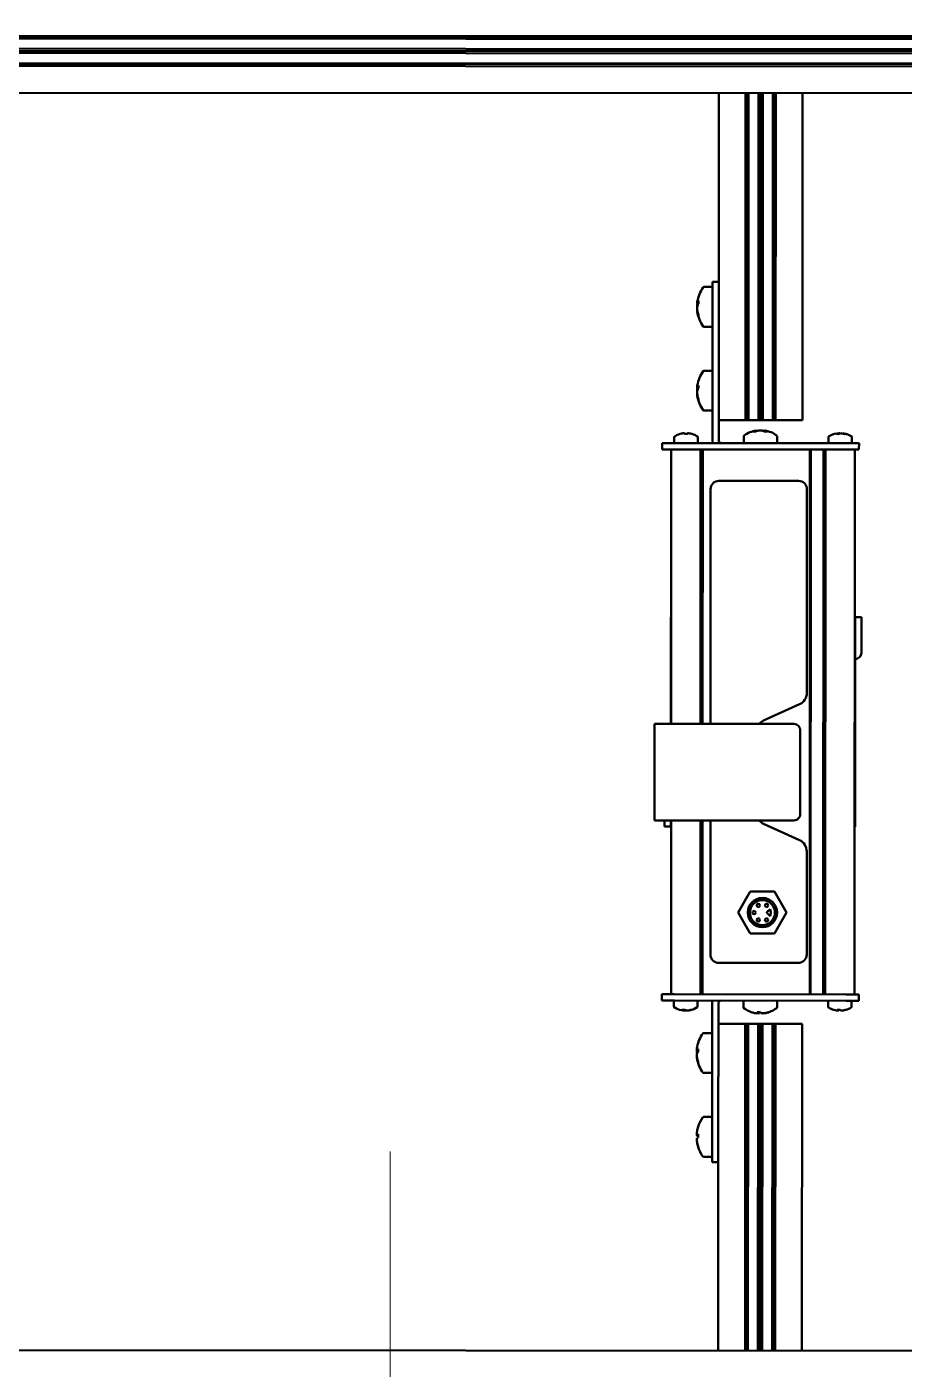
# Model space of a CAD drawing. Header units: millimetres. Extents: x 845401 to 948039, y 511594 to 550263.
# Drawn here: x 914325.8 to 914535.2, y 536527.6 to 536847.8 of the extents above; entities that cross this region are included whole.
import ezdxf

# ---------------------------------------------------------------- set-up
doc = ezdxf.new("R2010")
doc.units = ezdxf.units.MM
doc.layers.add('00', color=7, linetype='Continuous')
doc.layers.add('A-剖-0.10mm.......SECT-L01', color=255, linetype='Continuous', lineweight=18)
doc.layers.add('可见 (ISO)', color=7, linetype='Continuous', lineweight=50)

# ---------------------------------------------------------------- blocks, each defined once
blk = doc.blocks.new('单件分离新结构核图')
at = {"layer": '可见 (ISO)'}
for p, q in [((4620006.37, 895499.93), (4621076.37, 895499.93)), ((4620006.37, 895499.43), (4621076.37, 895499.43)), ((4620006.37, 895499.24), (4621076.37, 895499.24)), ((4620006.37, 895496.85), (4621076.37, 895496.85)), ((4620006.37, 895496.33), (4621076.37, 895496.33)), ((4620006.37, 895495.81), (4621076.37, 895495.81)), ((4620006.37, 895493.42), (4621076.37, 895493.42)), ((4620006.37, 895493.23), (4621076.37, 895493.23)), ((4620006.37, 895492.73), (4621076.37, 895492.73)), ((4620033.98, 895486.33), (4621076.37, 895486.33)), ((4620753.27, 895486.33), (4620753.27, 895440.93)), ((4620759.67, 895486.33), (4620759.67, 895408.33)), ((4620760.17, 895486.33), (4620760.17, 895408.33)), ((4620760.36, 895486.33), (4620760.36, 895408.33)), ((4620762.75, 895486.33), (4620762.75, 895408.33)), ((4620763.27, 895486.33), (4620763.27, 895408.33)), ((4620763.79, 895486.33), (4620763.79, 895408.33)), ((4620766.18, 895486.33), (4620766.18, 895408.33)), ((4620766.37, 895486.33), (4620766.37, 895408.33)), ((4620766.87, 895486.33), (4620766.87, 895408.33)), ((4620773.27, 895486.33), (4620773.27, 895408.33)), ((4620751.77, 895441.33), (4620751.77, 895438.33)), ((4620751.77, 895441.33), (4620753.27, 895441.33)), ((4620751.77, 895440.08), (4620749.73, 895440.08)), ((4620751.77, 895438.33), (4620751.77, 895403.57)), ((4620753.27, 895438.33), (4620753.27, 895440.93)), ((4620753.27, 895438.33), (4620753.27, 895403.57)), ((4620748.13, 895436.28), (4620748.42, 895436.25)), ((4620748.13, 895435.62), (4620748.2, 895435.62)), ((4620748.19, 895436.32), (4620748.42, 895436.3)), ((4620748.13, 895434.38), (4620748.18, 895434.39)), ((4620748.19, 895433.97), (4620748.27, 895433.97)), ((4620751.77, 895430.58), (4620749.73, 895430.58)), ((4620751.77, 895420.08), (4620749.73, 895420.08)), ((4620748.13, 895415.69), (4620748.29, 895415.69)), ((4620748.19, 895416.24), (4620748.42, 895416.22)), ((4620748.13, 895414.41), (4620748.17, 895414.41)), ((4620748.19, 895413.95), (4620748.25, 895413.96)), ((4620751.77, 895410.58), (4620749.73, 895410.58)), ((4620754.77, 895408.33), (4620753.27, 895408.33)), ((4620754.77, 895408.33), (4620759.67, 895408.33)), ((4620759.67, 895408.33), (4620760.17, 895408.33)), ((4620760.17, 895408.33), (4620760.36, 895408.33)), ((4620760.36, 895408.33), (4620762.75, 895408.33)), ((4620762.75, 895408.33), (4620763.27, 895408.33)), ((4620763.27, 895408.33), (4620763.79, 895408.33)), ((4620763.79, 895408.33), (4620766.18, 895408.33)), ((4620766.18, 895408.33), (4620766.37, 895408.33)), ((4620766.37, 895408.33), (4620766.87, 895408.33)), ((4620766.87, 895408.33), (4620771.77, 895408.33)), ((4620773.27, 895408.33), (4620771.77, 895408.33)), ((4620742.77, 895402.83), (4620739.77, 895402.83)), ((4620739.77, 895401.33), (4620739.77, 895402.83)), ((4620742.67, 895402.83), (4620742.67, 895404.32)), ((4620742.77, 895402.83), (4620783.77, 895402.83)), ((4620744.68, 895405.15), (4620744.68, 895405.15)), ((4620744.97, 895405.18), (4620744.97, 895405.18)), ((4620745.82, 895405.15), (4620745.81, 895405.02)), ((4620745.95, 895405.18), (4620745.95, 895405.18)), ((4620748.27, 895402.83), (4620748.27, 895404.32)), ((4620759.27, 895402.83), (4620759.27, 895404.45)), ((4620762.03, 895405.79), (4620762.04, 895405.63)), ((4620762.32, 895405.86), (4620762.33, 895405.73)), ((4620763.34, 895405.86), (4620763.34, 895405.85)), ((4620764, 895405.79), (4620764, 895405.72)), ((4620764.21, 895405.86), (4620764.19, 895405.64)), ((4620764.4, 895405.79), (4620764.38, 895405.56)), ((4620767.27, 895402.83), (4620767.27, 895404.45)), ((4620779.47, 895402.83), (4620779.47, 895404.32)), ((4620781.57, 895405.15), (4620781.58, 895405.03)), ((4620781.6, 895405.18), (4620781.62, 895405.03)), ((4620781.76, 895405.15), (4620781.77, 895405.02)), ((4620782.08, 895405.18), (4620782.08, 895405.12)), ((4620782.94, 895405.18), (4620782.93, 895405.12)), ((4620783.12, 895405.15), (4620783.11, 895405.08)), ((4620786.77, 895402.83), (4620783.77, 895402.83)), ((4620785.07, 895402.83), (4620785.07, 895404.32)), ((4620786.77, 895402.83), (4620786.77, 895401.33)), ((4620739.77, 895401.33), (4620742.77, 895401.33)), ((4620741.97, 895401.33), (4620741.97, 895335.83)), ((4620742.77, 895401.33), (4620783.77, 895401.33)), ((4620748.97, 895401.33), (4620748.97, 895335.83)), ((4620749.47, 895401.33), (4620749.47, 895398.33)), ((4620775.07, 895398.33), (4620775.07, 895401.33)), ((4620775.27, 895398.33), (4620775.27, 895401.33)), ((4620778.27, 895398.33), (4620778.27, 895401.33)), ((4620778.77, 895401.33), (4620778.77, 895271.33)), ((4620783.77, 895401.33), (4620786.77, 895401.33)), ((4620785.77, 895401.33), (4620785.77, 895271.33)), ((4620749.47, 895398.33), (4620749.47, 895335.83)), ((4620775.07, 895398.33), (4620775.07, 895274.33)), ((4620775.27, 895398.33), (4620775.27, 895274.33)), ((4620778.27, 895398.33), (4620778.27, 895274.33)), ((4620772.35, 895393.83), (4620753.35, 895393.83)), ((4620775.07, 895396.33), (4620775.27, 895396.33)), ((4620751.35, 895391.83), (4620751.35, 895335.83)), ((4620774.35, 895343.26), (4620774.35, 895391.83)), ((4620741.87, 895335.83), (4620741.87, 895361.33)), ((4620741.87, 895361.33), (4620741.97, 895361.33)), ((4620785.87, 895361.33), (4620785.77, 895361.33)), ((4620785.87, 895361.33), (4620785.87, 895311.33)), ((4620787.37, 895361.33), (4620785.87, 895361.33)), ((4620787.37, 895361.33), (4620787.37, 895352.83)), ((4620772.59, 895340.53), (4620764.02, 895336.63)), ((4620738.02, 895335.83), (4620738.02, 895334.33)), ((4620763.02, 895335.83), (4620738.02, 895335.83)), ((4620763.02, 895335.83), (4620771.27, 895335.83)), ((4620738.02, 895314.33), (4620738.02, 895334.33)), ((4620772.77, 895314.33), (4620772.77, 895334.33)), ((4620738.02, 895314.33), (4620738.02, 895312.83)), ((4620763.02, 895312.83), (4620738.02, 895312.83)), ((4620740.37, 895311.33), (4620740.37, 895312.83)), ((4620740.37, 895311.33), (4620741.87, 895311.33)), ((4620741.87, 895311.33), (4620741.87, 895312.83)), ((4620741.87, 895311.33), (4620741.97, 895311.33)), ((4620741.97, 895312.83), (4620741.97, 895271.33)), ((4620748.97, 895312.83), (4620748.97, 895271.33)), ((4620749.47, 895312.83), (4620749.47, 895274.33)), ((4620751.35, 895312.83), (4620751.35, 895280.83)), ((4620763.02, 895312.83), (4620771.27, 895312.83)), ((4620764.02, 895312.03), (4620772.59, 895308.13)), ((4620785.87, 895311.33), (4620785.77, 895311.33)), ((4620748.97, 895303.53), (4620749.47, 895303.53)), ((4620774.35, 895280.83), (4620774.35, 895305.4)), ((4620778.27, 895303.53), (4620778.77, 895303.53)), ((4620749.47, 895297.78), (4620748.97, 895297.78)), ((4620778.77, 895297.78), (4620778.27, 895297.78)), ((4620757.99, 895290.83), (4620760.88, 895295.83)), ((4620760.88, 895295.83), (4620766.65, 895295.83)), ((4620766.65, 895295.83), (4620769.54, 895290.83)), ((4620760.88, 895285.83), (4620757.99, 895290.83)), ((4620765.59, 895291.65), (4620764.84, 895290.9)), ((4620764.84, 895290.76), (4620765.59, 895290.01)), ((4620769.54, 895290.83), (4620766.65, 895285.83)), ((4620748.97, 895290.08), (4620749.47, 895290.08)), ((4620748.97, 895288.38), (4620749.47, 895288.38)), ((4620778.27, 895290.08), (4620778.77, 895290.08)), ((4620778.27, 895288.38), (4620778.77, 895288.38)), ((4620766.65, 895285.83), (4620760.88, 895285.83)), ((4620749.47, 895282.63), (4620748.97, 895282.63)), ((4620778.77, 895282.63), (4620778.27, 895282.63)), ((4620753.35, 895278.83), (4620772.35, 895278.83)), ((4620775.07, 895276.33), (4620775.27, 895276.33)), ((4620749.47, 895274.33), (4620749.47, 895271.33)), ((4620775.07, 895271.33), (4620775.07, 895274.33)), ((4620775.27, 895271.33), (4620775.27, 895274.33)), ((4620778.27, 895271.33), (4620778.27, 895274.33)), ((4620742.77, 895271.33), (4620739.77, 895271.33)), ((4620739.77, 895269.83), (4620739.77, 895271.33)), ((4620739.77, 895269.83), (4620742.77, 895269.83)), ((4620742.67, 895269.83), (4620742.67, 895268.34)), ((4620742.77, 895271.33), (4620783.77, 895271.33)), ((4620742.77, 895269.83), (4620783.77, 895269.83)), ((4620748.27, 895269.83), (4620748.27, 895268.34)), ((4620751.77, 895269.09), (4620751.77, 895234.33)), ((4620753.27, 895269.09), (4620753.27, 895234.33)), ((4620759.27, 895269.83), (4620759.27, 895268.2)), ((4620767.27, 895269.83), (4620767.27, 895268.2)), ((4620779.47, 895269.83), (4620779.47, 895268.34)), ((4620786.77, 895271.33), (4620783.77, 895271.33)), ((4620783.77, 895269.83), (4620786.77, 895269.83)), ((4620785.07, 895269.83), (4620785.07, 895268.34)), ((4620786.77, 895271.33), (4620786.77, 895269.83)), ((4620744.86, 895267.5), (4620744.87, 895267.63)), ((4620744.86, 895267.5), (4620744.86, 895267.54)), ((4620745.18, 895267.48), (4620745.19, 895267.64)), ((4620745.4, 895267.5), (4620745.41, 895267.56)), ((4620746.07, 895267.5), (4620746.07, 895267.5)), ((4620746.1, 895267.48), (4620746.09, 895267.51)), ((4620746.32, 895267.5), (4620746.32, 895267.55)), ((4620762.67, 895266.87), (4620762.68, 895267.09)), ((4620762.71, 895266.8), (4620762.73, 895267.09)), ((4620763.1, 895266.87), (4620763.11, 895267.09)), ((4620764.04, 895266.8), (4620764.04, 895266.81)), ((4620764.61, 895266.87), (4620764.6, 895266.9)), ((4620781.76, 895267.5), (4620781.78, 895267.63)), ((4620781.88, 895267.48), (4620781.89, 895267.63)), ((4620782.07, 895267.5), (4620782.08, 895267.63)), ((4620782.84, 895267.48), (4620782.84, 895267.49)), ((4620783.1, 895267.5), (4620783.1, 895267.53)), ((4620751.77, 895262.08), (4620749.73, 895262.08)), ((4620754.77, 895264.33), (4620753.27, 895264.33)), ((4620754.77, 895264.33), (4620759.67, 895264.33)), ((4620759.67, 895264.33), (4620760.17, 895264.33)), ((4620759.67, 895264.33), (4620759.67, 895186.33)), ((4620760.17, 895264.33), (4620760.36, 895264.33)), ((4620760.17, 895264.33), (4620760.17, 895186.33)), ((4620760.36, 895264.33), (4620762.75, 895264.33)), ((4620760.36, 895264.33), (4620760.36, 895186.33)), ((4620762.75, 895264.33), (4620763.27, 895264.33)), ((4620762.75, 895264.33), (4620762.75, 895186.33)), ((4620763.27, 895264.33), (4620763.79, 895264.33)), ((4620763.27, 895264.33), (4620763.27, 895186.33)), ((4620763.79, 895264.33), (4620766.18, 895264.33)), ((4620763.79, 895264.33), (4620763.79, 895186.33)), ((4620766.18, 895264.33), (4620766.37, 895264.33)), ((4620766.18, 895264.33), (4620766.18, 895186.33)), ((4620766.37, 895264.33), (4620766.87, 895264.33)), ((4620766.37, 895264.33), (4620766.37, 895186.33)), ((4620766.87, 895264.33), (4620771.77, 895264.33)), ((4620766.87, 895264.33), (4620766.87, 895186.33)), ((4620773.27, 895264.33), (4620771.77, 895264.33)), ((4620773.27, 895264.33), (4620773.27, 895186.33)), ((4620748.13, 895257.81), (4620748.42, 895257.79)), ((4620748.13, 895256.46), (4620748.15, 895256.46)), ((4620748.19, 895258.1), (4620748.42, 895258.08)), ((4620748.19, 895257.36), (4620748.23, 895257.36)), ((4620748.19, 895255.94), (4620748.23, 895255.95)), ((4620751.77, 895252.58), (4620749.73, 895252.58)), ((4620751.77, 895242.08), (4620749.73, 895242.08)), ((4620748.13, 895237.95), (4620748.16, 895237.95)), ((4620748.13, 895236.56), (4620748.14, 895236.56)), ((4620748.19, 895237.89), (4620748.42, 895237.87)), ((4620748.19, 895237.6), (4620748.42, 895237.59)), ((4620748.19, 895235.97), (4620748.2, 895235.97)), ((4620751.77, 895234.33), (4620751.77, 895231.33)), ((4620753.27, 895231.73), (4620753.27, 895234.33)), ((4620751.77, 895232.58), (4620749.73, 895232.58)), ((4620753.27, 895231.33), (4620751.77, 895231.33)), ((4620753.27, 895231.73), (4620753.27, 895186.33)), ((4620006.37, 895186.33), (4621048.75, 895186.33))]:
    blk.add_line(p, q, dxfattribs=at)
for centre, radius in [((4620763.77, 895290.83), 3.5), ((4620763.77, 895290.83), 3), ((4620761.77, 895290.83), 0.4), ((4620762.77, 895292.56), 0.4), ((4620764.77, 895292.56), 0.4), ((4620762.77, 895289.1), 0.4), ((4620764.77, 895289.1), 0.4)]:
    blk.add_circle(centre, radius, dxfattribs=at)
for centre, radius, start, end in [((4620756.07, 895435.33), 8, 144.3147, 171.5818), ((4620749.73, 895439.88), 0.2, 90, 144.3147), ((4620756.07, 895435.33), 8, 188.4182, 215.6853), ((4620749.73, 895430.78), 0.2, 215.6853, 270), ((4620756.07, 895415.33), 8, 144.3147, 170.9989), ((4620749.73, 895419.88), 0.2, 90, 144.3147), ((4620756.07, 895415.33), 8, 189.0011, 215.6853), ((4620749.73, 895410.78), 0.2, 215.6853, 270), ((4620742.77, 895404.32), 0.1, 123.437, 180), ((4620745.47, 895400.23), 5, 106.3419, 123.437), ((4620745.47, 895400.23), 5, 56.563, 73.6581), ((4620748.17, 895404.32), 0.1, 0, 56.563), ((4620754, 895403.57), 2.24, 180, 199.2287), ((4620754, 895403.57), 0.737, 180, 270), ((4620759.47, 895404.45), 0.2, 127.0976, 180), ((4620763.27, 895399.43), 6.5, 98.7226, 127.0976), ((4620763.27, 895399.43), 6.5, 52.9024, 81.2774), ((4620767.07, 895404.45), 0.2, 0, 52.9024), ((4620779.57, 895404.32), 0.1, 123.437, 180), ((4620782.27, 895400.23), 5, 99.2422, 123.437), ((4620782.27, 895400.23), 5, 56.563, 80.7578), ((4620784.97, 895404.32), 0.1, 0, 56.563), ((4620753.35, 895391.83), 2, 90, 180), ((4620772.35, 895391.83), 2, 0, 90), ((4620785.87, 895352.83), 1.5, 270, 0), ((4620771.35, 895343.26), 3, 294.4797, 0), ((4620765.27, 895333.9), 3, 114.4797, 139.9488), ((4620771.27, 895334.33), 1.5, 0, 90), ((4620771.27, 895314.33), 1.5, 270, 0), ((4620765.27, 895314.76), 3, 220.0512, 245.5203), ((4620771.35, 895305.4), 3, 0, 65.5203), ((4620764.91, 895290.83), 0.1, 135, 225), ((4620763.77, 895290.83), 2, 335.7048, 24.2952), ((4620753.35, 895280.83), 2, 180, 270), ((4620772.35, 895280.83), 2, 270, 0), ((4620742.77, 895268.34), 0.1, 180, 236.563), ((4620745.47, 895272.43), 5, 236.563, 258.3434), ((4620745.47, 895272.43), 5, 281.6566, 303.437), ((4620748.17, 895268.34), 0.1, 303.437, 0), ((4620754, 895269.09), 2.24, 160.7713, 180), ((4620754, 895269.09), 0.737, 90, 180), ((4620779.57, 895268.34), 0.1, 180, 236.563), ((4620782.27, 895272.43), 5, 236.563, 253.3682), ((4620782.27, 895272.43), 5, 286.6318, 303.437), ((4620784.97, 895268.34), 0.1, 303.437, 0), ((4620759.47, 895268.2), 0.2, 180, 232.9024), ((4620763.27, 895273.23), 6.5, 232.9024, 250.6097), ((4620763.27, 895273.23), 6.5, 289.3903, 307.0976), ((4620767.07, 895268.2), 0.2, 307.0976, 0), ((4620756.07, 895257.33), 8, 144.3147, 169.2397), ((4620749.73, 895261.88), 0.2, 90, 144.3147), ((4620756.07, 895257.33), 8, 190.7603, 215.6853), ((4620749.73, 895252.78), 0.2, 215.6853, 270), ((4620756.07, 895237.33), 8, 144.3147, 162.9246), ((4620749.73, 895241.88), 0.2, 90, 144.3147), ((4620756.07, 895237.33), 8, 197.0754, 215.6853), ((4620749.73, 895232.78), 0.2, 215.6853, 270)]:
    blk.add_arc(centre, radius, start, end, dxfattribs=at)
for centre, major_axis, ratio, start_param, end_param in [((4620756.09, 895435.5), (-7.95, 0.9), 0.613611, 6.262116, 6.308055), ((4620756.09, 895435.54), (-7.97, 0.71), 0.069004, 6.159257, 6.244943), ((4620756.09, 895435.31), (4.91, 6.31), 0.993664, 2.108513, 2.190515), ((4620756.09, 895435.46), (-7.91, 1.14), 0.784609, 0.157365, 0.203304), ((4620756.09, 895435.2), (-7.91, -1.14), 0.784609, 6.040135, 6.125821), ((4620756.09, 895435.34), (4.91, -6.31), 0.993664, 4.09267, 4.178355), ((4620756.06, 895435.24), (-7.98, 0.61), 0.452498, 6.022999, 6.152982), ((4620756.06, 895435.42), (-7.97, -0.63), 0.483253, 5.950275, 6.080258), ((4620755.48, 895434.77), (-5.41, 5.75), 0.790382, 0.65004, 0.747454), ((4620756.09, 895435.16), (-7.95, -0.9), 0.613611, 6.258315, 6.344001), ((4620756.06, 895435.28), (-7.91, 1.2), 0.889133, 0.298771, 0.428755), ((4620756.06, 895435.38), (-7.92, -1.12), 0.872799, 0.041996, 0.17198), ((4620755.48, 895436.37), (-6.87, -3.88), 0.419767, 6.001798, 6.099212), ((4620756.09, 895415.49), (-7.94, 0.96), 0.674084, 6.258442, 6.320157), ((4620756.09, 895415.54), (-7.97, 0.71), 0.010263, 0.045318, 0.131003), ((4620756.09, 895415.33), (-0.92, 7.94), 0.996004, 1.34212, 1.410766), ((4620756.09, 895415.47), (-7.93, 1.04), 0.733308, 0.14062, 0.202335), ((4620756.06, 895415.24), (-7.98, 0.59), 0.380331, 6.016394, 6.146378), ((4620756.06, 895415.42), (-7.98, -0.6), 0.412288, 5.957104, 6.087087), ((4620755.48, 895414.86), (-4.92, 6.17), 0.82127, 0.751773, 0.849187), ((4620756.09, 895415.18), (-7.93, -1.04), 0.733308, 6.056879, 6.142565), ((4620756.09, 895415.33), (-0.92, -7.94), 0.996004, 4.872419, 4.958105), ((4620756.09, 895415.11), (-7.97, -0.71), 0.010263, 6.169222, 6.237868), ((4620756.09, 895415.17), (-7.94, -0.96), 0.674084, 6.246214, 6.331899), ((4620756.06, 895415.29), (-7.87, 1.42), 0.922312, 0.329575, 0.459558), ((4620756.06, 895415.37), (-7.89, -1.31), 0.908477, 0.01529, 0.145274), ((4620755.48, 895416.41), (-6.93, -3.77), 0.355559, 6.043653, 6.141067), ((4620746.26, 895400.62), (-2.2, 4.4), 0.007025, 6.211486, 6.281927), ((4620745.47, 895400.23), (-4.97, 0.54), 0.996076, 4.976576, 5.104025), ((4620745.47, 895400.23), (4.81, -1.38), 0.995803, 2.006351, 2.132871), ((4620745.43, 895400.22), (-1.33, 4.82), 0.904402, 6.087522, 6.151464), ((4620745.43, 895400.22), (-1.38, 4.81), 0.910746, 6.077375, 6.141318), ((4620745.39, 895400.22), (-0.62, 4.96), 0.396954, 6.182656, 6.183826), ((4620745.39, 895400.22), (-0.62, 4.96), 0.411202, 6.117746, 6.181689), ((4620745.53, 895400.23), (-0.44, 4.98), 0.025202, 5.99805, 6.125499), ((4620745.47, 895400.62), (-4.92, 0.08), 0.894907, 4.727736, 4.79374), ((4620745.46, 895400.62), (4.92, 0.08), 0.894907, 1.485009, 1.621402), ((4620745.4, 895400.23), (0.44, 4.98), 0.025202, 0.157687, 0.284207), ((4620745.4, 895400.23), (0.44, 4.98), 0.009566, 0.156305, 0.283753), ((4620745.54, 895400.22), (0.62, 4.96), 0.411202, 0.101496, 0.165439), ((4620745.54, 895400.22), (0.62, 4.96), 0.396954, 0.099359, 0.163302), ((4620745.5, 895400.22), (1.38, 4.81), 0.910746, 0.204641, 0.20581), ((4620745.5, 895400.22), (1.33, 4.82), 0.904402, 0.131721, 0.195664), ((4620745.46, 895400.23), (-4.81, -1.38), 0.995803, 4.149386, 4.276834), ((4620744.68, 895400.62), (2.2, 4.4), 0.007025, 6.218492, 6.350448), ((4620763.28, 895399.43), (-0.67, 6.47), 0.749972, 0.121316, 0.254547), ((4620763.83, 895399.8), (-3.53, 5.4), 0.578346, 5.866121, 5.977708), ((4620763.25, 895399.43), (0.7, 6.46), 0.772476, 0.282789, 0.416021), ((4620762.98, 895399.4), (-0.64, 6.46), 0.432592, 0.009799, 0.115479), ((4620763.35, 895399.4), (1.97, 6.19), 0.95622, 0.347862, 0.453542), ((4620763.13, 895399.4), (-1.3, 6.36), 0.897214, 5.942982, 6.048662), ((4620763.4, 895399.4), (1.3, 6.36), 0.897214, 0.234523, 0.247962), ((4620763.18, 895399.4), (-1.97, 6.19), 0.95622, 5.829643, 5.935323), ((4620763.28, 895399.43), (-0.59, 6.47), 0.657916, 5.890752, 6.023984), ((4620763.28, 895399.43), (-0.7, 6.46), 0.772476, 5.959998, 6.000396), ((4620763.57, 895399.4), (0.6, 6.46), 0.278875, 6.150825, 6.256505), ((4620763.55, 895399.4), (0.64, 6.46), 0.432592, 6.259948, 6.273386), ((4620762.79, 895399.8), (3.94, 5.1), 0.682952, 0.429144, 0.540731), ((4620763.25, 895399.43), (0.57, 6.47), 0.631341, 6.006647, 6.139879), ((4620782.32, 895400.23), (-0.5, 4.97), 0.476076, 0.107627, 0.235075), ((4620782.66, 895400.62), (3.5, -3.46), 0.778524, 2.406607, 2.543), ((4620782.2, 895400.22), (-0.71, 4.95), 0.590252, 6.249031, 6.294845), ((4620782.19, 895400.22), (-0.57, 4.97), 0.096089, 0.038697, 0.10264), ((4620782.24, 895400.23), (0.91, 4.92), 0.874992, 0.315776, 0.352425), ((4620782.27, 895400.22), (3.82, 3.22), 0.988836, 0.914166, 0.978109), ((4620782.21, 895400.23), (0.51, 4.97), 0.506323, 0.207342, 0.334791), ((4620782.22, 895400.22), (-0.95, 4.91), 0.799145, 6.034625, 6.080439), ((4620782.31, 895400.22), (0.95, 4.91), 0.799145, 0.202746, 0.266689), ((4620782.26, 895400.22), (-3.82, 3.22), 0.988836, 5.305076, 5.369019), ((4620782.3, 895400.23), (-0.91, 4.92), 0.874992, 5.839962, 5.96741), ((4620782.33, 895400.22), (0.71, 4.95), 0.590252, 6.253397, 6.317339), ((4620782.23, 895400.23), (0.86, 4.93), 0.857844, 6.148251, 6.275699), ((4620781.58, 895400.62), (2.45, 4.27), 0.44137, 0.179569, 0.315962), ((4620745.49, 895272.42), (-1.17, -4.86), 0.927129, 0.031102, 0.064835), ((4620745.41, 895272.44), (-0.81, -4.93), 0.70922, 0.001869, 0.065811), ((4620745.53, 895272.42), (-0.47, -4.98), 0.331689, 6.031336, 6.158784), ((4620745.74, 895272.04), (-4.03, -2.82), 0.838535, 0.806469, 0.942862), ((4620745.39, 895272.44), (-0.57, -4.97), 0.061521, 0.056829, 0.120772), ((4620745.46, 895272.44), (-4.4, -2.38), 0.991587, 0.958254, 1.022197), ((4620745.45, 895272.42), (-1.28, 4.83), 0.939277, 2.741449, 2.741958), ((4620745.41, 895272.44), (-0.79, -4.94), 0.695728, 0.161019, 0.224962), ((4620745.41, 895272.42), (0.47, -4.98), 0.364267, 5.965723, 6.093171), ((4620745.52, 895272.42), (-0.47, -4.98), 0.364267, 0.190014, 0.223747), ((4620745.52, 895272.44), (0.79, -4.94), 0.695728, 6.058224, 6.122166), ((4620745.47, 895272.44), (4.4, -2.38), 0.991587, 5.260989, 5.324931), ((4620745.49, 895272.42), (1.28, 4.83), 0.939277, 3.541227, 3.668675), ((4620745.55, 895272.44), (0.57, -4.97), 0.061521, 6.162414, 6.226356), ((4620745.52, 895272.44), (0.81, -4.93), 0.70922, 6.217374, 6.281317), ((4620745.44, 895272.42), (1.17, -4.86), 0.927129, 6.21835, 6.345799), ((4620744.73, 895272.04), (2.31, -4.34), 0.312677, 6.050119, 6.186511), ((4620763.27, 895273.23), (-2.27, -6.09), 0.980663, 0.018634, 0.151866), ((4620763.09, 895273.26), (-1.03, -6.41), 0.82974, 6.257758, 6.363439), ((4620762.96, 895273.26), (-0.59, -6.47), 0.24789, 0.075343, 0.181023), ((4620763.19, 895273.26), (-2.19, -6.11), 0.964717, 0.251581, 0.279909), ((4620763.29, 895273.23), (-0.45, -6.48), 0.149, 5.961087, 6.094319), ((4620763.39, 895272.86), (-6.11, -2.04), 0.88243, 1.153052, 1.264639), ((4620763.01, 895273.26), (-0.69, -6.46), 0.551054, 0.111403, 0.217083), ((4620763.29, 895273.23), (-0.45, -6.48), 0.183336, 0.212008, 0.34524), ((4620763.24, 895273.23), (0.45, -6.48), 0.183336, 5.937946, 6.071177), ((4620763.53, 895273.26), (0.69, -6.46), 0.551054, 6.066102, 6.171782), ((4620763.34, 895273.26), (2.19, -6.11), 0.964717, 6.003277, 6.108957), ((4620763.57, 895273.26), (0.59, -6.47), 0.24789, 6.179515, 6.207843), ((4620763.44, 895273.26), (1.03, -6.41), 0.82974, 6.202932, 6.308612), ((4620763.27, 895273.23), (2.71, 5.91), 0.986464, 3.766405, 3.899637), ((4620763.26, 895273.23), (2.27, -6.09), 0.980663, 6.13132, 6.264551), ((4620762.53, 895272.86), (2.91, -5.75), 0.149082, 6.152152, 6.263738), ((4620783.04, 895272.04), (-2.23, -4.39), 0.17577, 0.020943, 0.044044), ((4620782.28, 895272.42), (-1.91, -4.62), 0.973157, 0.099848, 0.227296), ((4620782.22, 895272.44), (-0.97, -4.9), 0.810559, 0.045616, 0.109558), ((4620782.33, 895272.42), (-0.45, -4.98), 0.178568, 6.016307, 6.143755), ((4620782.42, 895272.04), (-4.58, -1.8), 0.877503, 1.080645, 1.217037), ((4620782.19, 895272.44), (-0.58, -4.97), 0.217962, 0.075367, 0.139309), ((4620782.25, 895272.44), (-2.32, -4.43), 0.96929, 0.386848, 0.419029), ((4620782.2, 895272.44), (-0.7, -4.95), 0.574478, 0.130303, 0.194246), ((4620782.33, 895272.42), (-0.45, -4.98), 0.21266, 0.174684, 0.297959), ((4620782.11, 895272.04), (4.58, -1.8), 0.877503, 5.077203, 5.089248), ((4620782.21, 895272.42), (0.45, -4.98), 0.21266, 5.981053, 6.108501), ((4620782.33, 895272.44), (0.7, -4.95), 0.574478, 6.08894, 6.152882), ((4620782.28, 895272.44), (2.32, -4.43), 0.96929, 5.864156, 5.928099), ((4620782.34, 895272.44), (0.58, -4.97), 0.217962, 6.175638, 6.207819), ((4620782.31, 895272.44), (0.97, -4.9), 0.810559, 6.173627, 6.23757), ((4620782.28, 895272.42), (2.21, 4.48), 0.979986, 3.746881, 3.874329), ((4620782.25, 895272.42), (1.91, -4.62), 0.973157, 6.055889, 6.179164), ((4620781.49, 895272.04), (2.23, -4.39), 0.17577, 6.125849, 6.251187), ((4620756.09, 895257.47), (-7.92, 1.09), 0.761683, 6.257995, 6.34368), ((4620756.06, 895257.3), (-7.79, 1.82), 0.953448, 0.039332, 0.0537), ((4620756.09, 895257.54), (-7.96, 0.72), 0.136561, 0.056682, 0.142368), ((4620756.09, 895257.36), (-6.71, 4.36), 0.986651, 0.482584, 0.525619), ((4620756.09, 895257.49), (-7.94, 0.93), 0.641847, 0.119026, 0.204712), ((4620756.09, 895257.16), (-7.94, -0.93), 0.641847, 6.078473, 6.164159), ((4620756.09, 895257.3), (-6.71, -4.36), 0.986651, 5.757566, 5.843251), ((4620756.09, 895257.11), (-7.96, -0.72), 0.136561, 6.183467, 6.226503), ((4620756.09, 895257.19), (-7.92, -1.09), 0.761683, 6.222691, 6.308376), ((4620756.06, 895257.23), (-7.98, 0.57), 0.260226, 6.006665, 6.136649), ((4620756.06, 895257.42), (-7.98, -0.57), 0.29368, 5.96708, 6.097064), ((4620756.06, 895257.23), (-7.98, 0.57), 0.29368, 0.186122, 0.20049), ((4620756.06, 895257.3), (7.74, -2.04), 0.963117, 3.554815, 3.684798), ((4620756.06, 895257.36), (-7.79, -1.82), 0.953448, 6.229485, 6.359469), ((4620755.48, 895257), (-3.84, 6.89), 0.859748, 0.94732, 1.044734), ((4620755.48, 895258.47), (-7, -3.63), 0.248476, 6.10623, 6.203644), ((4620756.06, 895237.32), (-7.02, 3.84), 0.989783, 0.201562, 0.331545), ((4620755.48, 895236.15), (-7.05, 3.54), 0.096678, 6.282926, 6.316474), ((4620756.09, 895237.44), (-7.87, 1.39), 0.860852, 0.021173, 0.106859), ((4620756.09, 895237.53), (-7.96, 0.74), 0.304462, 0.072878, 0.158563), ((4620756.09, 895237.39), (-7.68, 2.24), 0.948384, 0.210196, 0.225225), ((4620756.09, 895237.52), (-7.95, 0.82), 0.501061, 0.095997, 0.181683), ((4620756.09, 895237.14), (-7.95, -0.82), 0.501061, 6.101502, 6.187188), ((4620756.09, 895237.26), (-7.68, -2.24), 0.948384, 6.05796, 6.143646), ((4620756.09, 895237.12), (-7.96, -0.74), 0.304462, 6.195278, 6.210308), ((4620756.09, 895237.22), (-7.87, -1.39), 0.860852, 6.176327, 6.262012), ((4620756.06, 895237.23), (-7.98, 0.55), 0.090449, 5.9944, 6.124384), ((4620756.06, 895237.23), (-7.98, 0.55), 0.125068, 0.173686, 0.300393), ((4620756.06, 895237.43), (-7.98, -0.55), 0.125068, 5.979516, 6.109499), ((4620755.48, 895237.2), (-1.67, 7.71), 0.889697, 1.283206, 1.38062), ((4620755.48, 895237.46), (-1.67, -7.71), 0.889697, 4.919104, 4.936114), ((4620756.06, 895237.32), (6.38, -4.83), 0.993545, 3.951482, 4.081466), ((4620756.06, 895237.34), (-7.02, -3.84), 0.989783, 5.95164, 6.078347), ((4620755.48, 895238.5), (-7.05, -3.54), 0.096678, 6.186031, 6.266906)]:
    blk.add_ellipse(centre, major_axis=major_axis, ratio=ratio, start_param=start_param, end_param=end_param, dxfattribs=at)
blk = doc.blocks.new('C线')
at = {"layer": 'A-剖-0.10mm.......SECT-L01', "color": 1, "rotation": 359.9712527628268}
blk.add_blockref('单件分离新结构核图', (-3624841.16, -417498.02, 12.69), dxfattribs=at)
blk = doc.blocks.new('BC线平台')
at = {"layer": 'A-剖-0.10mm.......SECT-L01'}
h = blk.add_hatch(dxfattribs=at)
h.set_pattern_fill('CROSS', color=2, scale=50)
h.set_pattern_definition([(0, (691447.87, 341554.85), (317.5, 317.5), [158.75, -476.25]), (90, (691527.24, 341475.47), (-317.5, 317.5), [158.75, -476.25])])
h.paths.add_polyline_path([(791174.13, 370096.42), (802932.03, 370096.42), (802932.03, 366396.42), (791174.13, 366396.42)])

msp = doc.modelspace()

# ---------------------------------------------------------------- block references
at = {"layer": '00'}
for name, p in [('BC线平台', (120688.34, 168041.31, -0.98)), ('C线', (-81869.83, 61162.22))]:
    msp.add_blockref(name, p, dxfattribs=at)

doc.saveas('drawing.dxf')
